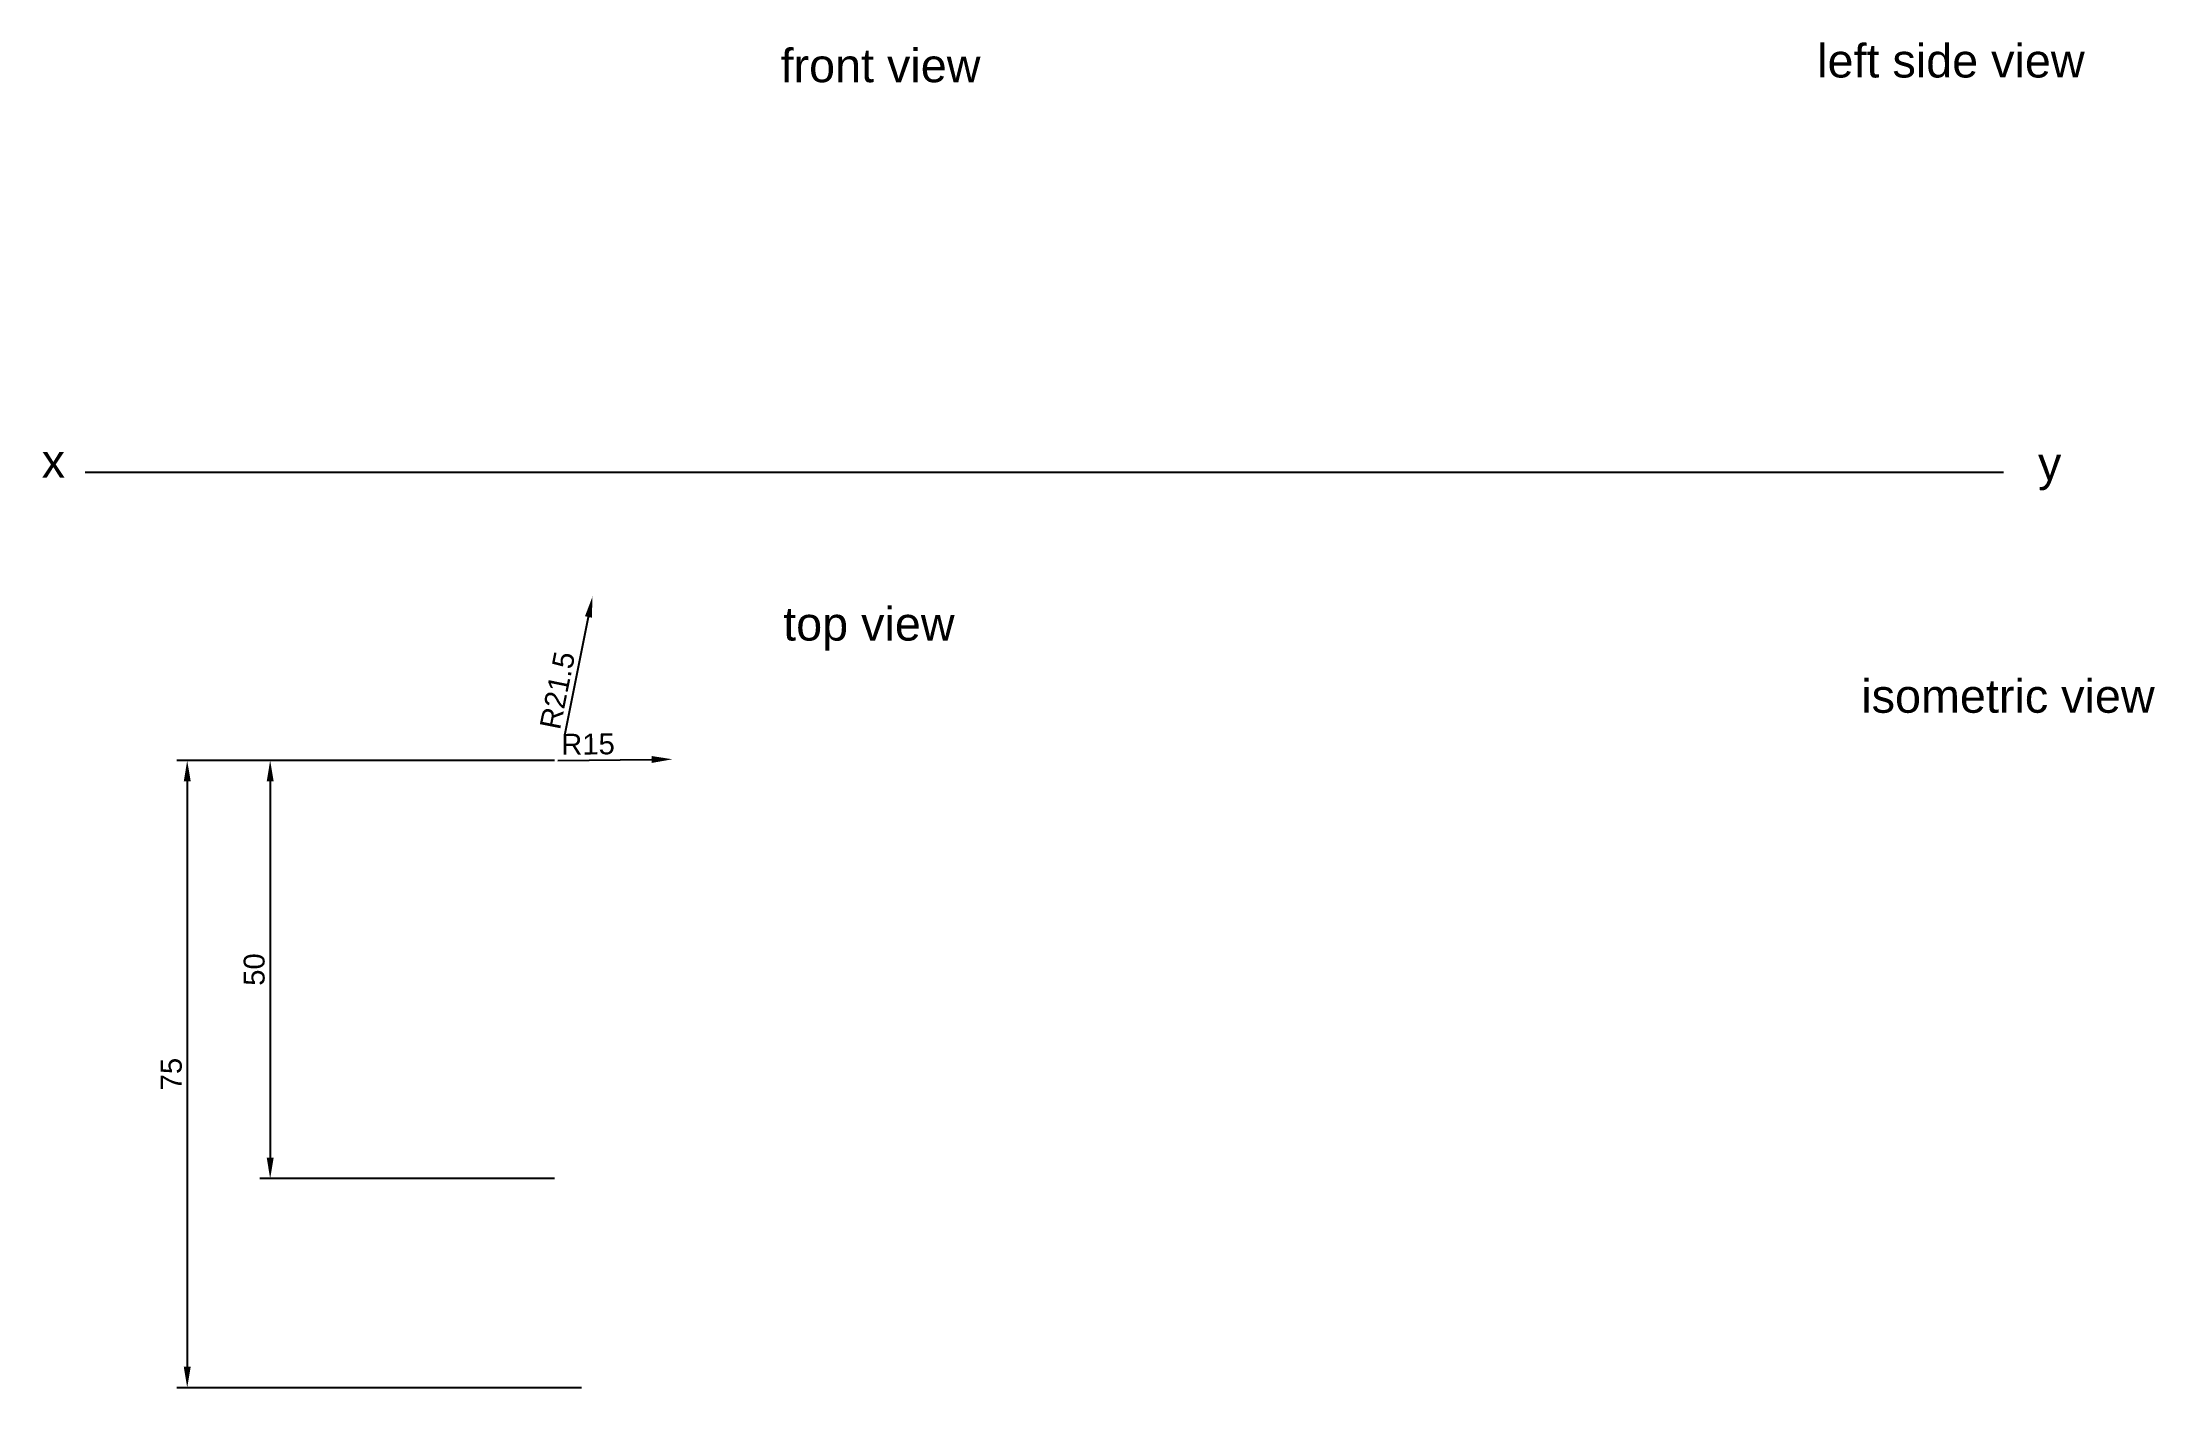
# Paper-space layout 'Layout1' of a CAD drawing. Header units: millimetres. Extents: x 4 to 257, y 25 to 186.
import ezdxf

# ---------------------------------------------------------------- set-up
doc = ezdxf.new("R2010")
doc.units = ezdxf.units.MM
doc.styles.get("Standard").update_dxf_attribs({"font": 'arial.ttf'})
doc.dimstyles.new('ISO-25', dxfattribs={"dimtxt": 2.5, "dimasz": 2.5, "dimexe": 1.25, "dimexo": 0.625, "dimtad": 1, "dimtxsty": 'Standard', "dimcen": 2.5, "dimadec": 0, "dimazin": 0, "dimtfac": 1, "dimtmove": 0, "dimatfit": 3, "dimfxl": 1, "dimarcsym": 0})

# ---------------------------------------------------------------- blocks, each defined once
blk = doc.blocks.new('*D11')
at = {"color": 0, "lineweight": -2, "transparency": 16777216}
blk.add_line((65.75, 100.21), (76.95, 100.32), dxfattribs=at)
at = {"color": 0, "transparency": 16777216}
blk.add_solid([(76.95, 100.74), (76.96, 99.91), (79.45, 100.35)], dxfattribs=at)
at = {"layer": 'Defpoints', "color": 0, "transparency": 16777216}
for p in [(65.95, 100.21), (79.45, 100.35)]:
    blk.add_point(p, dxfattribs=at)
at = {"color": 0, "transparency": 16777216, "insert": (69.35, 102.15), "char_height": 2.5, "attachment_point": 5, "rotation": 0.5948}
blk.add_mtext('R15', dxfattribs=at)
blk = doc.blocks.new('*D12')
at = {"color": 0, "lineweight": -2, "transparency": 16777216}
blk.add_line((66.56, 103.24), (69.4, 117.37), dxfattribs=at)
at = {"color": 0, "transparency": 16777216}
blk.add_solid([(68.99, 117.45), (69.81, 117.28), (69.89, 119.82)], dxfattribs=at)
at = {"layer": 'Defpoints', "color": 0, "transparency": 16777216}
for p in [(69.89, 119.82), (65.95, 100.21)]:
    blk.add_point(p, dxfattribs=at)
at = {"color": 0, "transparency": 16777216, "insert": (65.7, 108.59), "char_height": 2.5, "attachment_point": 5, "rotation": 78.6347}
blk.add_mtext('R21.5', dxfattribs=at)
blk = doc.blocks.new('*D13')
at = {"color": 0, "lineweight": -2, "transparency": 16777216}
for p, q in [((65.33, 100.21), (30.09, 100.21)), ((31.34, 97.71), (31.34, 52.71)), ((65.33, 50.21), (30.09, 50.21))]:
    blk.add_line(p, q, dxfattribs=at)
at = {"color": 0, "transparency": 16777216}
for points in [[(30.93, 97.71), (31.76, 97.71), (31.34, 100.21)], [(30.93, 52.71), (31.76, 52.71), (31.34, 50.21)]]:
    blk.add_solid(points, dxfattribs=at)
at = {"layer": 'Defpoints', "color": 0, "transparency": 16777216}
for p in [(65.95, 100.21), (31.34, 50.21), (65.95, 50.21)]:
    blk.add_point(p, dxfattribs=at)
at = {"color": 0, "transparency": 16777216, "insert": (29.44, 75.21), "char_height": 2.5, "attachment_point": 5, "rotation": 90}
blk.add_mtext('50', dxfattribs=at)
blk = doc.blocks.new('*D14')
at = {"color": 0, "lineweight": -2, "transparency": 16777216}
for p, q in [((65.33, 100.21), (20.17, 100.21)), ((21.42, 97.71), (21.42, 27.71)), ((68.58, 25.21), (20.17, 25.21))]:
    blk.add_line(p, q, dxfattribs=at)
at = {"color": 0, "transparency": 16777216}
for points in [[(21.01, 97.71), (21.84, 97.71), (21.42, 100.21)], [(21.01, 27.71), (21.84, 27.71), (21.42, 25.21)]]:
    blk.add_solid(points, dxfattribs=at)
at = {"layer": 'Defpoints', "color": 0, "transparency": 16777216}
for p in [(65.95, 100.21), (21.42, 25.21), (69.2, 25.21)]:
    blk.add_point(p, dxfattribs=at)
at = {"color": 0, "transparency": 16777216, "insert": (19.53, 62.71), "char_height": 2.5, "attachment_point": 5, "rotation": 90}
blk.add_mtext('75', dxfattribs=at)

psp = doc.layouts.get("Layout1")

# ---------------------------------------------------------------- linework, layer by layer
psp.add_line((9.22, 134.659), (238.618, 134.659))

# ---------------------------------------------------------------- texts
for s, p in [('front view', (92.375, 181.301)), ('left side view', (216.342, 181.866)), ('x', (4.023, 134.019)), ('y', (242.748, 133.71)), ('top view', (92.691, 114.543))]:
    psp.add_text(s, height=4).set_placement(p)
at = {"insert": (221.617, 109.911), "char_height": 4, "width": 40.48929, "attachment_point": 1}
psp.add_mtext('isometric view', dxfattribs=at)

# ---------------------------------------------------------------- dimensions: what is measured, and where the dimension line sits
for mpoint, text, picture, middle in [((69.893, 119.816), 'R21.5', '*D12', (67.561, 108.215)), ((79.451, 100.349), 'R15', '*D11', (69.374, 100.244))]:
    dim = psp.add_radius_dim(center=(65.952, 100.208), mpoint=mpoint, text=text, dimstyle='ISO-25', override={"dimlfac": -1})
    dim.commit()
    dim.dimension.update_dxf_attribs({"geometry": picture, "text_midpoint": middle, "dimtype": 164})
for base, p2, picture, middle in [((21.424, 25.208), (69.202, 25.208), '*D14', (19.528, 62.708)), ((31.344, 50.208), (65.952, 50.208), '*D13', (29.443, 75.208))]:
    dim = psp.add_linear_dim(base=base, p1=(65.952, 100.208), p2=p2, angle=90, dimstyle='ISO-25', override={"dimlfac": -1})
    dim.commit()
    dim.dimension.update_dxf_attribs({"geometry": picture, "text_midpoint": middle})

doc.saveas('drawing.dxf')
